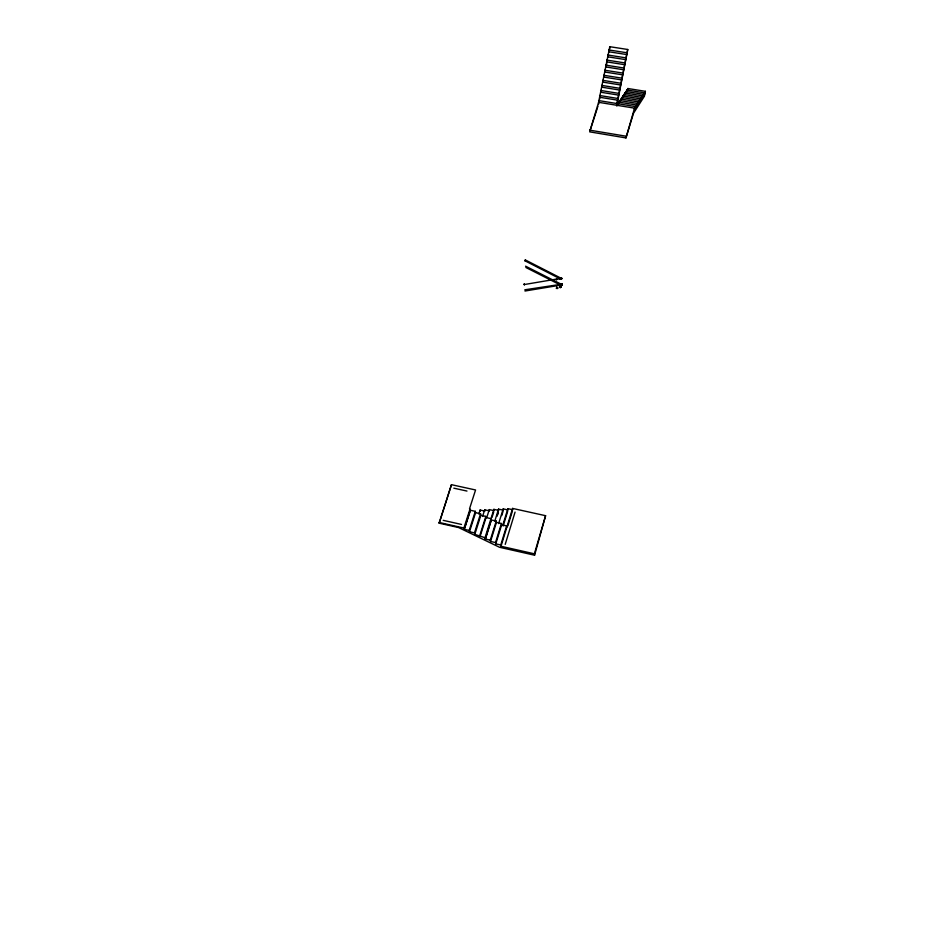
<?xml version="1.0" encoding="UTF-8"?>
<svg xmlns="http://www.w3.org/2000/svg" width="934" height="934" viewBox="0 0 934 934"><rect width="100%" height="100%" fill="white"/><g stroke="black" fill="none" stroke-linecap="round" stroke-linejoin="round"><path stroke-width="1.4" d="M616.802 105.705L627.753 49.49L609.774 46.7L598.589 102.308L634.548 108.157L634.548 109.897L635.564 106.581L617.596 103.662L616.895 105.869M635.564 106.581L635.564 108.321L636.579 105.017L618.647 102.11L617.958 104.304M561.953 284.24C562.992 283.749 558.941 284.298 560.914 284.228C562.875 284.018 561.778 283.866 561.988 284.146M560.715 278.916C561.206 277.491 561.416 278.087 560.435 278.799C564.405 278.519 558.941 277.561 561.824 278.717C559.034 279.733 563.704 276.931 559.886 279.032C559.816 276.709 562.046 279.313 556.22 279.138L524.359 284.531L524.126 283.843L524.406 284.998L524.254 284.286M636.579 105.017L636.568 106.756L637.572 103.464L619.697 100.568L619.009 102.752M637.572 103.464L637.572 105.192L638.576 101.911L620.748 99.027L620.059 101.211M638.576 101.911L638.564 103.639L639.568 100.37L621.787 97.498L621.098 99.669M639.568 100.37L639.556 102.098L640.549 98.841L622.815 95.98L622.137 98.152M640.549 98.841L640.537 100.568L641.53 97.323L623.842 94.474L622.826 97.708L622.815 95.98M641.53 97.323L641.518 99.039L642.51 95.805L624.869 92.968L623.854 96.202L623.842 94.474M642.51 95.805L642.487 97.533L643.479 94.299L625.885 91.474L624.881 94.696L624.869 92.968M643.479 94.299L643.456 96.027L644.437 92.805L626.889 89.991L625.897 93.202L625.885 91.474M644.437 92.805L644.425 94.521L645.394 91.322L627.905 88.52L626.901 91.707L626.889 89.991M645.394 91.322L644.402 96.237L633.532 113.224L625.955 137.917L589.681 131.857L598.589 102.308M561.661 284.076L560.844 284.041L561.813 283.819M561.929 284.94L561.019 285.162L562.081 285.36M524.815 289.797L561.381 284.251M561.731 284.94L524.966 291.023M559.933 278.589C559.91 276.697 559.151 280.048 560.015 277.69L525.328 259.932L524.873 260.749L559.594 278.542C561.976 277.935 559.373 277.9 560.248 278.962M525.585 266.167L560.178 283.679A2.452 1.518 45.6 0 0 561.054 284.006L560.984 283.913M560.202 278.694L560.178 277.748L560.026 278.706M560.774 286.913L559.968 287.368M560.972 287.147L560.739 286.516M557.68 288.221L556.372 288.139L557.633 287.742M556.477 288.326L556.792 287.754M557.435 288.337L556.676 287.614M559.77 277.993L559.524 278.636L559.968 277.737M561.813 278.425C560.704 278.122 561.824 278.764 561.521 277.923M560.809 283.959L560.785 283.749M560.423 284.029L560.517 283.714M524.873 260.749L525.363 259.991M561.521 285.302L561.03 284.882L561.684 285.384M561.264 277.912L561.603 278.834M557.283 288.618L556.606 288.431L556.722 286.913M560.108 278.379L559.886 278.18A2.113 1.459 33 0 0 560.645 278.32L560.68 278.332M560.855 284.882L561.019 285.512L561.579 284.998M560.155 285.045L561.194 285.232A2.183 1.506 33.6 0 1 560.26 284.928L525.865 267.486M560.061 277.807L560.108 278.717M560.715 278.204L560.867 278.846M561.486 278.414L560.762 278.764M598.647 104.048L599.149 101.526M599.651 99.004L600.165 96.494M606.248 66.209L606.761 63.687M607.007 62.426L607.52 59.893M608.022 57.371L608.536 54.849M609.038 52.316L609.552 49.794M534.388 553.815L545.596 515.696L512.591 508.423L500.998 546.262L534.388 553.815L534.575 555.216L499.492 547.266L458.606 527.558L439.155 523.18L451.461 484.688L475.569 489.976L469.51 508.82L470.327 510.244L464.198 529.321L469.195 530.442L469.487 531.75L474.484 532.882L474.811 534.365L485.026 537.739L485.295 539.035L490.28 540.156L490.537 541.44L495.534 542.572L495.767 543.857L500.764 544.989L500.998 546.262M534.575 555.216L545.596 515.696M505.212 544.359L515.066 512.101M625.955 137.917L634.548 108.157M500.764 544.989L506.613 525.912L501.651 524.803L501.418 523.495L496.456 522.386L496.223 521.079L491.249 519.969L491.004 518.65L486.042 517.541L485.82 516.409L480.847 515.311L480.543 513.782L475.581 512.684L475.301 511.342L470.327 510.244M507.874 525.83L512.392 511.085M495.534 542.572L501.418 523.495M495.767 543.857L501.651 524.803M502.936 524.721L507.886 508.656L512.801 509.742L512.591 508.423M503.157 526.017L507.687 511.307M490.537 541.44L496.456 522.386M498.639 523.589L503.204 508.89L508.096 509.976L507.886 508.656M501.768 515.545L503.006 511.54M494.798 521.114L498.534 509.123L503.426 510.197L503.204 508.89M497.11 515.755L498.347 511.762M497.145 515.942L498.382 511.949M490.28 540.156L496.223 521.079M485.026 537.739L493.888 509.357L498.768 510.431L498.534 509.123M485.295 539.035L491.249 519.969M492.055 517.308L493.712 511.984M485.33 539.21L491.284 520.156M482.586 516.432L484.676 509.812L489.521 510.886L489.276 509.59L494.133 510.664L493.888 509.357M616.533 105.227L627.753 49.49M479.807 535.497L485.82 516.409M480.029 536.606L486.042 517.541M486.766 517.541L489.276 509.59M478.838 514.004L480.099 510.046L484.933 511.12L484.676 509.812M474.484 532.882L480.543 513.782M474.811 534.365L480.847 515.311M469.195 530.442L475.301 511.342M469.487 531.75L475.581 512.684M464.198 529.321L463.906 528.037L470.047 508.937M464.245 529.508L470.374 510.431M590.113 130.503L597.141 108.718M597.573 107.352L597.935 106.254M439.155 523.18L451.461 484.688M557.68 288.314L557.633 287.649M559.886 286.493L560.155 287.614M559.84 286.796L560.505 287.497M560.669 287.52L560.937 286.75M556.512 279.243L556.582 280.013L556.349 279.289M559.758 286.691L560.423 286.481M560.435 287.333L560.143 287.52M608.711 49.934L626.726 52.736M608.746 51.767L626.737 54.557M607.695 55.001L625.698 57.815M607.73 56.822L625.71 59.636M606.68 60.068L624.683 62.893M606.715 61.877L624.694 64.703M605.664 65.135L623.655 67.972M605.699 66.933L623.667 69.77M604.648 70.202L622.639 73.039M604.683 72L622.651 74.837M603.621 75.257L621.612 78.117M603.668 77.055L621.624 79.904M602.605 80.324L620.585 83.196M602.652 82.099L620.608 84.971M601.589 85.379L619.569 88.263M601.636 87.154L619.592 90.038M600.574 90.446L618.541 93.342M600.62 92.209L618.565 95.105M599.558 95.501L617.526 98.409M599.605 97.253L617.549 100.16M598.542 100.557L616.51 103.476M589.611 130.141L625.943 136.189M438.957 522.433L463.906 528.037M443.206 520.343L461.489 524.441M453.819 488.167L466.977 491.062M480.099 510.046L480.356 511.342M506.613 525.912L506.835 527.208M609.774 46.7L609.797 48.533M618.647 102.11L618.67 103.849M627.905 88.52L627.905 90.224"/></g></svg>
